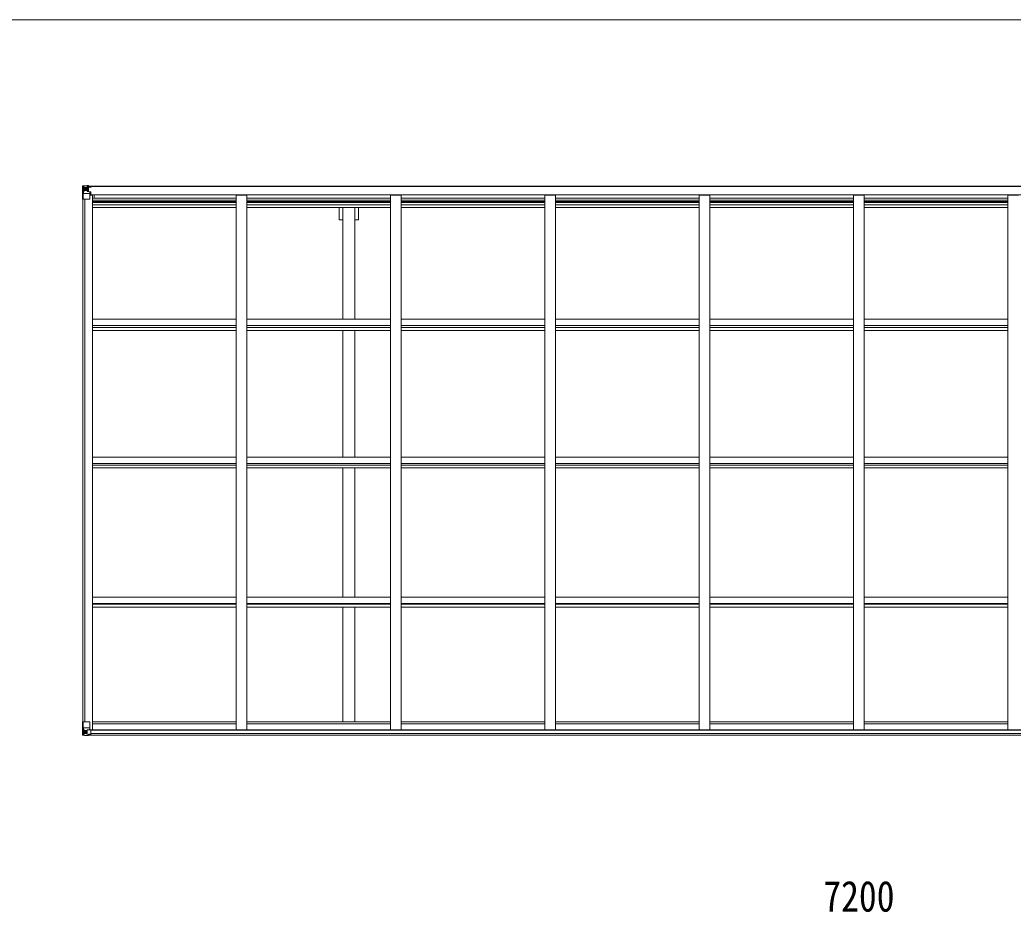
# Model space of a CAD drawing. Units: millimetres at full size, sheet at 1:30; details may follow other scales. Extents: x -8385 to 8479, y -5853 to 5787.
# Drawn here: x -518 to 4090, y 1648 to 5787 of the extents above; entities that cross this region are included whole.
import ezdxf
from ezdxf.enums import TextEntityAlignment as Align

# ---------------------------------------------------------------- set-up
doc = ezdxf.new("R2010")
doc.units = ezdxf.units.MM
doc.header["$LTSCALE"] = 30
for name, color, linetype, lineweight in [('0-1_本体', 4, 'Continuous', 9), ('0-2_部品', 7, 'Continuous', 9), ('0-A_寸法', 6, 'Continuous', 9), ('F-0_240', 7, 'Continuous', 9)]:
    doc.layers.add(name, color=color, linetype=linetype, lineweight=lineweight)
doc.styles.add('ＭＳ ゴシック', font='')
doc.styles.get('ＭＳ ゴシック').set_extended_font_data('MS Gothic')

msp = doc.modelspace()

# ---------------------------------------------------------------- linework, layer by layer
at = {"layer": '0-1_本体'}
for p, q in [((-204.37, 5015.87), (5515.63, 5015.87)), ((-204.37, 5013.81), (5515.63, 5013.81)), ((-225.87, 2530.01), (-225.87, 4955.1)), ((-216.87, 2530.01), (-216.87, 4955.1)), ((-216.17, 2530.01), (-216.17, 4955.1)), ((-193.87, 4974.18), (-180.87, 4974.18)), ((-180.87, 2493.66), (-180.87, 4974.18)), ((-180.87, 4960.53), (485.13, 4960.53)), ((-180.87, 4951.17), (485.13, 4951.17)), ((-180.87, 4944.09), (485.13, 4944.09)), ((-180.87, 4940.31), (485.13, 4940.31)), ((-173.37, 4975.6), (5489.63, 4975.6)), ((-173.37, 4960.53), (-173.37, 4975.6)), ((485.13, 4973.76), (535.13, 4973.76)), ((485.13, 2493.66), (485.13, 4973.76)), ((535.13, 2493.66), (535.13, 4973.76)), ((535.13, 4960.53), (1201.13, 4960.53)), ((535.13, 4951.17), (1201.13, 4951.17)), ((535.13, 4944.09), (1201.13, 4944.09)), ((535.13, 4940.31), (1201.13, 4940.31)), ((1201.13, 4973.76), (1251.13, 4973.76)), ((1201.13, 2493.66), (1201.13, 4973.76)), ((1251.13, 2493.66), (1251.13, 4973.76)), ((1251.13, 4960.53), (1917.13, 4960.53)), ((1251.13, 4951.17), (1917.13, 4951.17)), ((1251.13, 4944.09), (1917.13, 4944.09)), ((1251.13, 4940.31), (1917.13, 4940.31)), ((1917.13, 4973.76), (1967.13, 4973.76)), ((1917.13, 2493.66), (1917.13, 4973.76)), ((1967.13, 2493.66), (1967.13, 4973.76)), ((1967.13, 4960.53), (2633.13, 4960.53)), ((1967.13, 4951.17), (2633.13, 4951.17)), ((1967.13, 4944.09), (2633.13, 4944.09)), ((1967.13, 4940.31), (2633.13, 4940.31)), ((2633.13, 4973.76), (2683.13, 4973.76)), ((2633.13, 2493.66), (2633.13, 4973.76)), ((2683.13, 2493.66), (2683.13, 4973.76)), ((2683.13, 4960.53), (3349.13, 4960.53)), ((2683.13, 4951.17), (3349.13, 4951.17)), ((2683.13, 4944.09), (3349.13, 4944.09)), ((2683.13, 4940.31), (3349.13, 4940.31)), ((3349.13, 4973.76), (3399.13, 4973.76)), ((3349.13, 2493.66), (3349.13, 4973.76)), ((3399.13, 2493.66), (3399.13, 4973.76)), ((3399.13, 4960.53), (4065.13, 4960.53)), ((3399.13, 4951.17), (4065.13, 4951.17)), ((3399.13, 4944.09), (4065.13, 4944.09)), ((3399.13, 4940.31), (4065.13, 4940.31)), ((4065.13, 4973.76), (4115.13, 4973.76)), ((4065.13, 2493.66), (4065.13, 4973.76)), ((-180.87, 4928.96), (485.13, 4928.96)), ((-180.87, 4916.14), (485.13, 4916.14)), ((535.13, 4928.96), (1201.13, 4928.96)), ((535.13, 4916.14), (1201.13, 4916.14)), ((980.63, 4398.68), (980.63, 4916.14)), ((1035.63, 4398.68), (1035.63, 4916.14)), ((1053.33, 4859.87), (1053.33, 4916.14)), ((1251.13, 4928.96), (1917.13, 4928.96)), ((1251.13, 4916.14), (1917.13, 4916.14)), ((1967.13, 4928.96), (2633.13, 4928.96)), ((1967.13, 4916.14), (2633.13, 4916.14)), ((2683.13, 4928.96), (3349.13, 4928.96)), ((2683.13, 4916.14), (3349.13, 4916.14)), ((3399.13, 4928.96), (4065.13, 4928.96)), ((3399.13, 4916.14), (4065.13, 4916.14)), ((1053.33, 4859.87), (1035.63, 4859.87)), ((-180.87, 4398.68), (485.13, 4398.68)), ((535.13, 4398.68), (1201.13, 4398.68)), ((1251.13, 4398.68), (1917.13, 4398.68)), ((1967.13, 4398.68), (2633.13, 4398.68)), ((2683.13, 4398.68), (3349.13, 4398.68)), ((3399.13, 4398.68), (4065.13, 4398.68)), ((-180.87, 4369.72), (485.13, 4369.72)), ((-180.87, 4359.56), (485.13, 4359.56)), ((-180.87, 4346.73), (485.13, 4346.73)), ((535.13, 4369.72), (1201.13, 4369.72)), ((535.13, 4359.56), (1201.13, 4359.56)), ((535.13, 4346.73), (1201.13, 4346.73)), ((980.63, 3758.22), (980.63, 4346.73)), ((1035.63, 3758.22), (1035.63, 4346.73)), ((1251.13, 4369.72), (1917.13, 4369.72)), ((1251.13, 4359.56), (1917.13, 4359.56)), ((1251.13, 4346.73), (1917.13, 4346.73)), ((1967.13, 4369.72), (2633.13, 4369.72)), ((1967.13, 4359.56), (2633.13, 4359.56)), ((1967.13, 4346.73), (2633.13, 4346.73)), ((2683.13, 4369.72), (3349.13, 4369.72)), ((2683.13, 4359.56), (3349.13, 4359.56)), ((2683.13, 4346.73), (3349.13, 4346.73)), ((3399.13, 4369.72), (4065.13, 4369.72)), ((3399.13, 4359.56), (4065.13, 4359.56)), ((3399.13, 4346.73), (4065.13, 4346.73)), ((-180.87, 3758.22), (485.13, 3758.22)), ((535.13, 3758.22), (1201.13, 3758.22)), ((1251.13, 3758.22), (1917.13, 3758.22)), ((1967.13, 3758.22), (2633.13, 3758.22)), ((2683.13, 3758.22), (3349.13, 3758.22)), ((3399.13, 3758.22), (4065.13, 3758.22)), ((-180.87, 3728.78), (485.13, 3728.78)), ((-180.87, 3721.64), (485.13, 3721.64)), ((-180.87, 3708.68), (485.13, 3708.68)), ((535.13, 3728.78), (1201.13, 3728.78)), ((535.13, 3721.64), (1201.13, 3721.64)), ((535.13, 3708.68), (1201.13, 3708.68)), ((980.63, 3109.39), (980.63, 3708.68)), ((1035.63, 3109.39), (1035.63, 3708.68)), ((1251.13, 3728.78), (1917.13, 3728.78)), ((1251.13, 3721.64), (1917.13, 3721.64)), ((1251.13, 3708.68), (1917.13, 3708.68)), ((1967.13, 3728.78), (2633.13, 3728.78)), ((1967.13, 3721.64), (2633.13, 3721.64)), ((1967.13, 3708.68), (2633.13, 3708.68)), ((2683.13, 3728.78), (3349.13, 3728.78)), ((2683.13, 3721.64), (3349.13, 3721.64)), ((2683.13, 3708.68), (3349.13, 3708.68)), ((3399.13, 3728.78), (4065.13, 3728.78)), ((3399.13, 3721.64), (4065.13, 3721.64)), ((3399.13, 3708.68), (4065.13, 3708.68)), ((-180.87, 3109.39), (485.13, 3109.39)), ((535.13, 3109.39), (1201.13, 3109.39)), ((1251.13, 3109.39), (1917.13, 3109.39)), ((1967.13, 3109.39), (2633.13, 3109.39)), ((2683.13, 3109.39), (3349.13, 3109.39)), ((3399.13, 3109.39), (4065.13, 3109.39)), ((-180.87, 3079.6), (485.13, 3079.6)), ((-180.87, 3075.72), (485.13, 3075.72)), ((-180.84, 3062.7), (485.13, 3062.7)), ((535.13, 3079.6), (1201.13, 3079.6)), ((535.13, 3075.72), (1201.13, 3075.72)), ((535.13, 3062.7), (1201.13, 3062.7)), ((980.63, 2530.88), (980.63, 3062.7)), ((1035.63, 2530.88), (1035.63, 3062.7)), ((1251.13, 3079.6), (1917.13, 3079.6)), ((1251.13, 3075.72), (1917.13, 3075.72)), ((1251.13, 3062.7), (1917.13, 3062.7)), ((1967.13, 3079.6), (2633.13, 3079.6)), ((1967.13, 3075.72), (2633.13, 3075.72)), ((1967.13, 3062.7), (2633.13, 3062.7)), ((2683.13, 3079.6), (3349.13, 3079.6)), ((2683.13, 3075.72), (3349.13, 3075.72)), ((2683.13, 3062.7), (3349.13, 3062.7)), ((3399.13, 3079.6), (4065.13, 3079.6)), ((3399.13, 3075.72), (4065.13, 3075.72)), ((3399.13, 3062.7), (4065.13, 3062.7)), ((-189.91, 2493.66), (5506.17, 2493.66)), ((-189.37, 2491.3), (5505.63, 2491.3)), ((-180.87, 2530.88), (485.13, 2530.88)), ((-180.87, 2521.76), (485.13, 2521.76)), ((535.13, 2530.88), (1201.13, 2530.88)), ((535.13, 2521.76), (1201.13, 2521.76)), ((1251.13, 2530.88), (1917.13, 2530.88)), ((1251.13, 2521.76), (1917.13, 2521.76)), ((1967.13, 2530.88), (2633.13, 2530.88)), ((1967.13, 2521.76), (2633.13, 2521.76)), ((2683.13, 2530.88), (3349.13, 2530.88)), ((2683.13, 2521.76), (3349.13, 2521.76)), ((3399.13, 2530.88), (4065.13, 2530.88)), ((3399.13, 2521.76), (4065.13, 2521.76)), ((-199.37, 2468.21), (5515.63, 2468.21)), ((-189.37, 2475.64), (5505.63, 2475.64))]:
    msp.add_line(p, q, dxfattribs=at)
msp.add_lwpolyline([(980.63, 4859.87), (962.93, 4859.87), (962.93, 4916.14)], dxfattribs=at)
at = {"layer": '0-2_部品'}
for p, q in [((-227.87, 5015.81), (-227.87, 5015.77)), ((-226.93, 5016.81), (-226.93, 5016.81)), ((-226.93, 5016.77), (-226.93, 5016.81)), ((-217.96, 5017.2), (-225.88, 5016.73)), ((-225.02, 5015.76), (-225.03, 5015.69)), ((-225.03, 4955.1), (-225.03, 5015.69)), ((-224.48, 4981.98), (-220.34, 4994.07)), ((-224.48, 4981.98), (-217.87, 4981.77)), ((-221.06, 5012.31), (-223.79, 5015.98)), ((-220.2, 5008.8), (-217.87, 5008.86)), ((-220.2, 4995.33), (-220.2, 5008.8)), ((-217.87, 4995.3), (-220.2, 4995.33)), ((-205.87, 5017.99), (-217.87, 5017.2)), ((-217.87, 5008.86), (-205.87, 5008.86)), ((-217.87, 4995.3), (-205.87, 4995.3)), ((-217.87, 4995.3), (-217.87, 4995.3)), ((-217.87, 4981.77), (-193.87, 4981.77)), ((-212.39, 5001.66), (-212.39, 5000.7)), ((-206.87, 5008.86), (-205.87, 5008.86)), ((-199.37, 5018.5), (-205.87, 5018.1)), ((-205.87, 4992.01), (-205.87, 5018.1)), ((-205.87, 5017.22), (-199.37, 5017.62)), ((-204.37, 5012.4), (-205.87, 5012.4)), ((-204.37, 5008.86), (-205.87, 5008.86)), ((-204.37, 4995.3), (-205.87, 4995.3)), ((-205.04, 4991.75), (-194.7, 4990.09)), ((-205.04, 4991.11), (-205.04, 4991.75)), ((-194.7, 4989.46), (-205.04, 4991.11)), ((-199.37, 5016.69), (-204.37, 5016.6)), ((-203.87, 5012.04), (-204.37, 5012.04)), ((-200.37, 5007.1), (-204.37, 5007.1)), ((-200.37, 4998.9), (-204.37, 4998.9)), ((-204.26, 5010.73), (-200.37, 5010.73)), ((-203.87, 5013.06), (-203.87, 5011.11)), ((-195.87, 5013.06), (-203.87, 5013.06)), ((-195.87, 5013.04), (-203.87, 5013.04)), ((-193.87, 5011.19), (-203.87, 5011.11)), ((-203.87, 5010.94), (-203.87, 5011.11)), ((-203.87, 5011.11), (-203.87, 5011.11)), ((-200.37, 4991), (-200.37, 5010.97)), ((-199.37, 5017.62), (-199.37, 5018.5)), ((-199.37, 5017.1), (-199.37, 5017.62)), ((-199.37, 5017.1), (-199.37, 5016.69)), ((-199.37, 5016.69), (-199.37, 5015.87)), ((-194.7, 4990.09), (-194.7, 4989.46)), ((-194.42, 4990.02), (-190.37, 4989.98)), ((-194.37, 5016.3), (-194.37, 5015.87)), ((-194.07, 5016.3), (-194.37, 5016.3)), ((-194.07, 5016.3), (-192.38, 5015.87)), ((-193.87, 5012.8), (-188.87, 5012.8)), ((-193.87, 5011.19), (-193.87, 5012.8)), ((-193.87, 4956.1), (-193.87, 4989.2)), ((-189.37, 4978.1), (-193.87, 4978.1)), ((-189.37, 4989.97), (-190.37, 4989.98)), ((-190.37, 4988.25), (-189.37, 4988.25)), ((-189.37, 4974.79), (-189.37, 4989.97)), ((-188.87, 5013.81), (-188.87, 5012.8)), ((-188.87, 5012.8), (-187.87, 5012.8)), ((-187.87, 5012.8), (-187.87, 5013.81)), ((-187.87, 5012.8), (-187.87, 5011.24)), ((-187.87, 5011.12), (-187.87, 5011.24)), ((-225.03, 4955.1), (-194.87, 4955.1)), ((-173.37, 4974.79), (-193.87, 4974.79)), ((-227.87, 2530.01), (-194.87, 2530.01)), ((-227.87, 2469.3), (-227.87, 2530.01)), ((-225.03, 2530.01), (-225.03, 2469.42)), ((-224.48, 2503.12), (-217.87, 2503.34)), ((-224.48, 2503.12), (-220.34, 2491.04)), ((-217.87, 2489.81), (-220.2, 2489.77)), ((-220.2, 2489.77), (-220.2, 2476.3)), ((-217.87, 2503.34), (-193.87, 2503.34)), ((-217.87, 2489.81), (-217.87, 2489.81)), ((-205.87, 2489.81), (-217.87, 2489.81)), ((-205.87, 2493.79), (-199.37, 2493.79)), ((-205.87, 2493.79), (-205.87, 2467.01)), ((-194.69, 2495.65), (-205.04, 2493.99)), ((-205.04, 2493.99), (-205.04, 2493.79)), ((-202.35, 2493.79), (-194.69, 2495.01)), ((-199.37, 2493.79), (-190.37, 2493.76)), ((-194.69, 2495.01), (-194.69, 2495.65)), ((-193.87, 2529.01), (-193.87, 2495.91)), ((-189.37, 2492.85), (-189.37, 2472.7)), ((-226.93, 2468.34), (-226.93, 2468.29)), ((-217.96, 2467.91), (-225.88, 2468.38)), ((-225.02, 2469.35), (-225.03, 2469.42)), ((-221.06, 2472.8), (-223.79, 2469.13)), ((-220.2, 2476.3), (-217.87, 2476.24)), ((-217.87, 2476.25), (-205.87, 2476.25)), ((-205.87, 2467.12), (-217.87, 2467.9)), ((-213.35, 2483.45), (-213.35, 2484.41)), ((-199.37, 2466.61), (-199.37, 2472.55)), ((-190.37, 2471.98), (-199.37, 2471.92))]:
    msp.add_line(p, q, dxfattribs=at)
for points in [[(-227.87, 5015.77), (-227.87, 4955.1), (-225.03, 4955.1)], [(-226.93, 5016.81), (-217.87, 5017.37), (-205.87, 5018.1)], [(-214.31, 5002.62), (-215.27, 5002.62), (-215.27, 5003.58), (-214.31, 5003.58)], [(-213.35, 5004.54), (-213.35, 5005.5), (-212.39, 5005.5), (-212.39, 5004.54)], [(-212.39, 5000.7), (-213.35, 5000.7), (-213.35, 5001.66)], [(-211.43, 5003.58), (-210.47, 5003.58), (-210.47, 5002.62), (-211.43, 5002.62)], [(-199.37, 5017.1), (-204.37, 5017.1), (-204.37, 4991.64)], [(-203.87, 5012.04), (-195.87, 5012.04), (-195.87, 5013.81)], [(-188.87, 5011.07), (-203.87, 5010.94), (-203.87, 5010.94)], [(-193.87, 5011.19), (-193.87, 5011.18), (-187.87, 5011.24)], [(-190.37, 4989.98), (-190.37, 4988.25), (-193.87, 4988.23)], [(-226.93, 2468.29), (-217.87, 2467.74), (-199.37, 2466.61)], [(-214.31, 2481.53), (-215.27, 2481.53), (-215.27, 2482.49), (-214.31, 2482.49)], [(-213.35, 2484.41), (-212.39, 2484.41), (-212.39, 2483.45)], [(-212.39, 2480.57), (-212.39, 2479.61), (-213.35, 2479.61), (-213.35, 2480.57)], [(-211.43, 2482.49), (-210.47, 2482.49), (-210.47, 2481.53), (-211.43, 2481.53)], [(-189.37, 2472.7), (-189.38, 2472.59), (-199.37, 2472.55)]]:
    msp.add_lwpolyline(points, dxfattribs=at)
for centre in [(-212.87, 5003.1), (-212.87, 2482.01)]:
    msp.add_circle(centre, 5.3, dxfattribs=at)
for centre, radius, start, end in [((-226.87, 5015.82), 1, 93.50017, 180.00079), ((-226.87, 5015.81), 0.999, 93.4424, 179.95083), ((-226.87, 5015.77), 0.999, 93.4424, 179.95083), ((-225.72, 5029.42), 12.7, 269.24466, 275.10311), ((-223.74, 5015.81), 1.28, 131.17831, 182.45895), ((-214.31, 5004.54), 0.96, 270, 0), ((-214.31, 5001.66), 0.96, 0, 90), ((-211.43, 5004.54), 0.96, 180, 270), ((-211.43, 5001.66), 0.96, 90, 180), ((-204.93, 4992.68), 0.937, 182.32209, 263.26766), ((-204.93, 4992.04), 0.937, 182.32209, 263.26766), ((-203.87, 5013.56), 0.5, 179.99802, 269.99691), ((-203.87, 5013.54), 0.5, 180.00109, 270.00109), ((-203.87, 5010.61), 0.5, 90.52895, 180.04464), ((-203.86, 5010.43), 0.513, 91.88028, 181.04707), ((-194.8, 4989.16), 0.937, 2.32209, 83.26766), ((-194.8, 4988.53), 0.937, 2.32209, 83.26766), ((-188.73, 5018.76), 7.69, 268.96999, 276.43426), ((-194.87, 4956.1), 1, 270, 0), ((-204.93, 2493.06), 0.937, 96.73234, 129.06602), ((-194.87, 2529.01), 1, 0, 90), ((-194.8, 2496.58), 0.937, 276.73234, 357.67791), ((-194.8, 2495.95), 0.937, 276.73234, 357.67791), ((-226.87, 2469.33), 0.999, 180.04917, 266.5576), ((-226.87, 2469.3), 0.999, 180.04917, 266.5576), ((-226.87, 2469.29), 1, 179.99921, 266.49983), ((-225.72, 2455.69), 12.7, 84.89689, 90.75534), ((-223.74, 2469.3), 1.28, 177.54105, 228.82169), ((-214.31, 2483.45), 0.96, 270, 0), ((-214.31, 2480.57), 0.96, 0, 90), ((-211.43, 2483.45), 0.96, 180, 270), ((-211.43, 2480.57), 0.96, 90, 180)]:
    msp.add_arc(centre, radius, start, end, dxfattribs=at)
for centre, major_axis, ratio, start_param, end_param in [((-25.93, 5029.12), (201, 12.36), 0.060933, 3.1373463, 3.1378449), ((-224.93, 5016.89), (2, 0.12), 0.060933, 3.1378449, 4.2119296), ((-223.76, 4984.33), (0.85, 2.32), 0.403757, 2.3087461, 3.2744049), ((-224.74, 5013.79), (-0.02, 3), 0.466854, 5.5234897, 6.1575023), ((-223.07, 5008.72), (0.03, 5), 0.573921, 4.7320603, 5.5159136), ((-221.61, 4995.35), (0, 3), 0.468246, 4.2703918, 4.7058971), ((-299.62, 5008.86), (81.75, 0), 0.061163, 0, 0.0007725), ((-223.76, 2500.78), (0.85, -2.32), 0.403757, 3.0087805, 3.9744392), ((-221.61, 2489.75), (0, -3), 0.468246, 1.5772882, 2.0127935), ((-190.37, 2492.85), (1, -0.021), 0.906239, 0.0187047, 1.589501), ((-224.93, 2468.22), (2, -0.12), 0.060933, 2.0712557, 3.1453404), ((-25.93, 2455.98), (201, -12.36), 0.060933, 3.1453404, 3.145839), ((-224.74, 2471.31), (-0.02, -3), 0.466854, 0.125683, 0.7596956), ((-223.07, 2476.38), (0.03, -5), 0.573921, 0.7672717, 1.551125), ((-299.62, 2476.25), (81.75, 0), 0.061163, 6.2824128, 6.2831853), ((-190.37, 2472.69), (1, 0.012), 0.707053, 4.7036637, 6.124411)]:
    msp.add_ellipse(centre, major_axis=major_axis, ratio=ratio, start_param=start_param, end_param=end_param, dxfattribs=at)
at = {"layer": 'F-0_240', "color": 5}
msp.add_line((-8385.45, 5787.34), (8054.55, 5787.34), dxfattribs=at)

# ---------------------------------------------------------------- texts
at = {"layer": '0-A_寸法', "color": 7, "style": 'ＭＳ ゴシック', "width": 0.85}
msp.add_text('7200', height=143, dxfattribs=at).set_placement((3209.13, 1606.96), align=Align.BOTTOM_LEFT)

doc.saveas('drawing.dxf')
